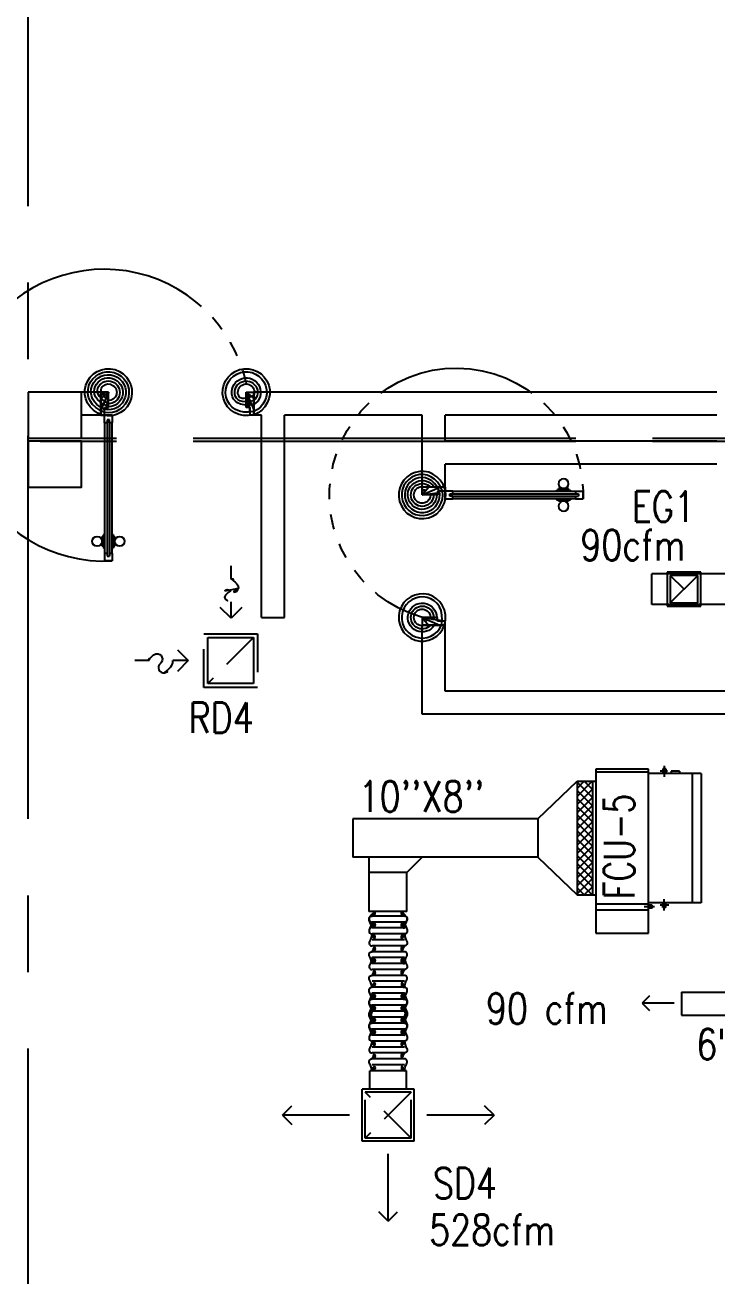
# Model space of a CAD drawing. Extents: x 417866029 to 417866302, y 43498040 to 43498122.
# Drawn here: x 417866072.73 to 417866077.25, y 43498068.84 to 43498077 of the extents above; entities that cross this region are included whole.
import ezdxf

# ---------------------------------------------------------------- set-up
doc = ezdxf.new("R2010")
doc.units = 0
doc.header["$MEASUREMENT"] = 0
doc.linetypes.add('CENTERX2', pattern=[4, 2.5, -0.5, 0.5, -0.5])
doc.linetypes.add('HIDDEN', pattern=[0.375, 0.25, -0.125])
doc.layers.get('0').update_dxf_attribs({"linetype": 'CONTINUOUS'})
for name, color, linetype in [('AXES', 11, 'CENTERX2'), ('COL', 7, 'CONTINUOUS'), ('DOOR', 9, 'CONTINUOUS'), ('DUCT', 6, 'CONTINUOUS'), ('EXDUCT', 10, 'CONTINUOUS'), ('FCU', 6, 'CONTINUOUS'), ('HAT', 11, 'CONTINUOUS'), ('M-AC-FLEX', 7, 'CONTINUOUS'), ('M-EGU.', 2, 'CONTINUOUS'), ('M-TEXT', 2, 'CONTINUOUS'), ('WALL', 9, 'CONTINUOUS')]:
    doc.layers.add(name, color=color, linetype=linetype)
doc.styles.add('ROMANS', font='ROMANS.shx', dxfattribs={"width": 0.6})

# ---------------------------------------------------------------- blocks, each defined once
blk = doc.blocks.new('DOOR90')
at = {"layer": 'DOOR', "color": 7, "linetype": 'ByBlock'}
for p, q in [((-150, 0), (0, 0)), ((-150, 0), (-150, -25)), ((0, -50), (-113.7099299924448, 0)), ((0, -50), (-40.1457343158545, 0)), ((0, -50), (0, 0)), ((-1000, -25), (-1050, -25)), ((-1050, -75), (-1050, -25)), ((-1050, -25), (-1050, -75)), ((-1000, -75), (-1050, -74.99999999947613)), ((-1000, -41.9999999999709), (-1020, -41.9999999999709)), ((-1020, -42), (-1020, -58)), ((-1000, -58), (-1020, -58)), ((-1000, -25), (-1000, -41.9999999999709)), ((-1000, -58), (-1000, -75)), ((-877.6424572214019, -17.79999999995925), (-967.6424572214019, -17.79999999995925)), ((-967.6424572214019, -25), (-967.6424572214019, -17.79999999995925)), ((-967.6424572214019, -75), (-967.6424572214019, -82.20000000004075)), ((-955.0424572214251, -8.799999999959255), (-890.2424572213786, -8.799999999959255)), ((-955.0424572214251, -17.79999999995925), (-955.0424572214251, -8.799999999959255)), ((-955.0424572214251, -17.79999999995925), (-890.2424572213786, -17.79999999995925)), ((-890.2424572213786, -17.79999999995925), (-890.2424572213786, -8.799999999959255)), ((-877.6424572214019, -25), (-877.6424572214019, -17.79999999995925)), ((-877.6424572214019, -75), (-877.6424572214019, -82.20000000004075)), ((-200, -25), (-150, -25)), ((-200, -42), (-200, -25)), ((-180, -42), (-200, -42)), ((-200, -58), (-180, -58)), ((-200, -75), (-200, -58)), ((-150, -75), (-200, -75)), ((-180, -58), (-180, -42)), ((-150, -25), (-100, -25)), ((-150, -75), (-150, -25)), ((-100, -25), (-100, -50)), ((0, -50), (-100, -36.64271395650576)), ((-100, -50), (0, -50)), ((-877.6424572214019, -82.20000000004075), (-967.6424572214019, -82.20000000004075)), ((-955.0424572214251, -82.20000000004075), (-890.2424572213786, -82.20000000004075)), ((-955.0424572214251, -82.20000000004075), (-955.0424572214251, -91.20000000004075)), ((-955.0424572214251, -91.20000000004075), (-890.2424572213786, -91.20000000004075)), ((-890.2424572213786, -82.20000000004075), (-890.2424572213786, -91.20000000004075)), ((-150, -875), (-100, -875)), ((-150, -900), (-150, -875)), ((0, -850), (-113.7099299924448, -900)), ((-100, -875), (-100, -850)), ((0, -850), (-100, -863.3572860434942)), ((-100, -850), (0, -850)), ((0, -850), (-40.1457343158545, -900)), ((0, -850), (0, -900)), ((-150, -900), (0, -900)), ((0, -900), (-150, -900))]:
    blk.add_line(p, q, dxfattribs=at)
at = {"layer": 'DOOR', "linetype": 'ByBlock'}
for p, q in [((-200, -25), (-1000, -25)), ((-200, -42), (-1000, -41.9999999999709)), ((-200, -58), (-1000, -58)), ((-1000, -75), (-200, -75))]:
    blk.add_line(p, q, dxfattribs=at)
at = {"layer": 'DOOR', "color": 7, "linetype": 'ByBlock'}
for centre in [(-922.6424572214019, 23.53094421501737), (-922.6424572214019, -123.5309442149592)]:
    blk.add_circle(centre, 32.39999999998526, dxfattribs=at)
for centre, radius, start, end in [((0, -50), 154.4019578127773, 161.1052885482714, 166.2857707768669), ((0, -50), 94.40195781277725, 148.0181880328085, 180), ((0, -50), 134.4019578127773, 158.159849394549, 169.2800236450682), ((0, -50), 114.4019578127773, 154.0838418822192, 167.37742587102), ((0, -50), 74.40195781277725, 137.7764264185456, 180), ((0, -50), 54.40195781277725, 113.2073828924446, 180), ((0, -50), 34.40195781277725, 90, 180), ((0, -50), 14.40195781277725, 90, 180), ((0, -850), 154.4019578127773, 193.7142292231331, 198.8947114517286), ((0, -850), 134.4019578127773, 190.7199763549318, 201.840150605451), ((0, -850), 94.40195781277725, 180, 211.9818119671915), ((0, -850), 74.40195781277725, 180, 222.2235735814543), ((0, -850), 54.40195781277725, 180, 246.7926171075554), ((0, -850), 34.40195781277725, 180, 270), ((0, -850), 14.40195781277725, 180, 270)]:
    blk.add_arc(centre, radius, start, end, dxfattribs=at)
at = {"layer": 'DOOR', "linetype": 'HIDDEN', "ltscale": 0.5}
blk.add_arc((-222.2222222220153, -49.99999999976717), 828.155208510499, 178.270116378131, 275.0030377036063, dxfattribs=at)
blk = doc.blocks.new('DOOR-10')
at = {"layer": 'DOOR', "color": 0, "linetype": 'ByBlock'}
for p, q in [((-25.69739139656303, 1099.999999999069), (-75.69739139656303, 1099.999999999069)), ((-75.69739139656303, 1099.999999999069), (-25.69739139656303, 1099.999999999069)), ((-75.69739139656303, 1049.999999999069), (-75.69739139603917, 1099.999999999098)), ((-42.69739139656303, 1069.999999999069), (-58.69739139656303, 1069.999999999069)), ((-58.69739139656303, 1049.999999999069), (-58.69739139656303, 1069.999999999069)), ((-42.69739139656303, 1049.999999999069), (-42.69739139656303, 1069.999999999069)), ((-25.69739139656303, 1049.999999999069), (-25.69739139656303, 1099.999999999069)), ((-82.89739139663288, 1005.042457220465), (-91.89739139663288, 1005.042457220465)), ((-91.89739139663288, 1005.042457220465), (-91.89739139663288, 940.2424572204764)), ((-75.69739139656303, 1017.642457220471), (-82.89739139663288, 1017.642457220471)), ((-82.89739139663288, 927.6424572204705), (-82.89739139663288, 1017.642457220471)), ((-82.89739139663288, 1005.042457220465), (-82.89739139663288, 940.2424572204764)), ((-58.69739139656303, 1049.999999999069), (-75.69739139656303, 1049.999999999069)), ((-25.69739139656303, 1049.999999999069), (-42.69739139656303, 1049.999999999069)), ((-25.69739139656303, 1017.642457220471), (-18.49739139649319, 1017.642457220471)), ((-18.49739139649319, 927.6424572204705), (-18.49739139649319, 1017.642457220471)), ((-18.49739139649319, 1005.042457220465), (-9.497391396493185, 1005.042457220465)), ((-18.49739139649319, 1005.042457220465), (-18.49739139649319, 940.2424572204764)), ((-9.497391396493185, 1005.042457220465), (-9.497391396493185, 940.2424572204764)), ((-82.89739139663288, 940.2424572204764), (-91.89739139663288, 940.2424572204764)), ((-75.69739139656303, 927.6424572204705), (-82.89739139663288, 927.6424572204705)), ((-25.69739139656303, 927.6424572204705), (-18.49739139649319, 927.6424572204705)), ((-18.49739139649319, 940.2424572204764), (-9.497391396493185, 940.2424572204764)), ((-75.69739139534067, 200), (-58.69739139534067, 200)), ((-75.69739139534067, 150), (-75.69739139534067, 200)), ((-58.69739139534067, 200), (-58.69739139534067, 180)), ((-58.69739139534067, 180), (-42.69739139534067, 180)), ((-42.69739139534067, 200), (-25.69739139534067, 200)), ((-42.69739139534067, 180), (-42.69739139534067, 200)), ((-25.69739139534067, 200), (-25.69739139534067, 150)), ((-1000.697391395341, 0), (-1000.697391395341, 150)), ((-1000.697391395341, 150), (-975.6973913953407, 150)), ((-1000.697391395341, 150), (-1000.697391395341, 0)), ((-975.6973913953407, 150), (-975.6973913953407, 100)), ((-975.6973913953407, 100), (-950.6973913953407, 100)), ((-950.6973913953407, 100), (-950.6973913953407, 0)), ((-75.69739139534067, 150), (-25.69739139534067, 150)), ((-50.69739139534067, 100), (-50.69739139534067, 0)), ((-25.69739139534067, 100), (-50.69739139534067, 100)), ((-0.6973913953406736, 150), (-25.69739139534067, 150)), ((-25.69739139534067, 150), (-25.69739139534067, 100)), ((-950.6973913953407, 0), (-1000.697391395341, 0)), ((-50.69739139534067, 0), (-0.6973913953406736, 0))]:
    blk.add_line(p, q, dxfattribs=at)
at = {"layer": 'DOOR', "linetype": 'ByBlock'}
for p, q in [((-75.69739139656303, 1049.999999999069), (-75.69739139534067, 200)), ((-58.69739139534067, 200), (-58.69739139656303, 1049.999999999069)), ((-42.69739139534067, 200), (-42.69739139656303, 1049.999999999069)), ((-25.69739139534067, 200), (-25.69739139656303, 1049.999999999069))]:
    blk.add_line(p, q, dxfattribs=at)
at = {"layer": 'DOOR', "color": 9, "linetype": 'ByBlock'}
for p, q in [((-950.6973913953407, 0), (-1000.697391395341, 113.7099299924448)), ((-950.6973913953407, 0), (-964.0546774388058, 100)), ((-50.69739139534067, 0), (-0.6973913953406736, 113.7099299924448)), ((-50.69739139534067, 0), (-37.34010535187554, 100)), ((-0.6973913953406736, 0), (-0.6973913953406736, 150)), ((-950.6973913953407, 0), (-1000.697391395341, 40.1457343158545)), ((-50.69739139534067, 0), (-0.6973913953406736, 40.1457343158545))]:
    blk.add_line(p, q, dxfattribs=at)
at = {"layer": 'DOOR', "color": 0, "linetype": 'ByBlock'}
for centre in [(-124.2283356115222, 972.6424572204705), (22.83355281845434, 972.6424572204705)]:
    blk.add_circle(centre, 32.39999999998526, dxfattribs=at)
at = {"layer": 'DOOR', "linetype": 'HIDDEN', "ltscale": 0.5}
blk.add_arc((-23.39897476031911, 149.138342134087), 952.2988064575108, 93.14815770431052, 179.9481576940245, dxfattribs=at)
at = {"layer": 'DOOR', "color": 9, "linetype": 'ByBlock'}
for centre, radius, start, end in [((-950.6973913953407, 0), 154.4019578127773, 103.7142292212167, 108.8947114515936), ((-950.6973913953407, 0), 134.4019578127773, 100.7199763555959, 111.8401506085482), ((-950.6973913953407, 0), 94.40195781277725, 90, 121.981811965689), ((-50.69739139534067, 0), 94.40195781277725, 58.01818803431096, 90), ((-50.69739139534067, 0), 134.4019578127773, 68.15984939145177, 79.28002364440412), ((-50.69739139534067, 0), 114.4019578127773, 64.0838418833441, 77.3774258719247), ((-50.69739139534067, 0), 154.4019578127773, 71.10528854840643, 76.28577077878333), ((-950.6973913953407, 0), 74.40195781277725, 90, 132.2235735847074), ((-950.6973913953407, 0), 54.40195781277725, 90, 156.7926171089788), ((-950.6973913953407, 0), 34.40195781277725, 90, 180), ((-950.6973913953407, 0), 14.40195781277725, 90, 180), ((-50.69739139534067, 0), 74.40195781277725, 47.7764264152926, 90), ((-50.69739139534067, 0), 54.40195781277725, 23.20738289102122, 90), ((-50.69739139534067, 0), 34.40195781277725, 0, 90), ((-50.69739139534067, 0), 14.40195781277725, 0, 90)]:
    blk.add_arc(centre, radius, start, end, dxfattribs=at)
blk = doc.blocks.new('*X42')
at = {"color": 0}
for p, q in [((16890.47746209932, -2466.570672882412), (16943.4517006644, -2413.596434317336)), ((16890.47746209932, -2519.603681471403), (16990.47746209933, -2419.603681471401)), ((16990.47746209933, -2512.466117304769), (16891.6077791119, -2413.596434317336)), ((16990.47746209933, -2459.433108715778), (16944.64078770089, -2413.596434317336)), ((16990.47746209933, -2565.49912589376), (16890.47746209932, -2465.499125893757)), ((16890.47746209932, -2572.636690060394), (16990.47746209933, -2472.636690060392)), ((16990.47746209933, -2618.532134482751), (16890.47746209932, -2518.532134482748)), ((16890.47746209932, -2625.669698649385), (16990.47746209933, -2525.669698649383)), ((16990.47746209933, -2671.565143071742), (16890.47746209932, -2571.565143071739)), ((16890.47746209932, -2678.702707238376), (16990.47746209933, -2578.702707238374)), ((16990.47746209933, -2724.598151660733), (16890.47746209932, -2624.59815166073)), ((16890.47746209932, -2731.735715827367), (16990.47746209933, -2631.735715827365)), ((16990.47746209933, -2777.631160249724), (16890.47746209932, -2677.631160249721)), ((16890.47746209932, -2784.768724416358), (16990.47746209933, -2684.768724416357)), ((16990.47746209933, -2830.664168838715), (16890.47746209932, -2730.664168838713)), ((16890.47746209932, -2837.801733005349), (16990.47746209933, -2737.801733005348)), ((16990.47746209933, -2883.697177427706), (16890.47746209932, -2783.697177427704)), ((16890.47746209932, -2890.83474159434), (16990.47746209933, -2790.834741594339)), ((16990.47746209933, -2936.730186016697), (16890.47746209932, -2836.730186016694)), ((16890.47746209932, -2943.867750183331), (16990.47746209933, -2843.86775018333)), ((16990.47746209933, -2989.763194605689), (16890.47746209932, -2889.763194605686)), ((16890.47746209932, -2996.900758772323), (16990.47746209933, -2896.900758772321)), ((16990.47746209933, -3042.796203194679), (16890.47746209932, -2942.796203194677)), ((16890.47746209932, -3049.933767361314), (16990.47746209933, -2949.933767361312)), ((16990.47746209933, -3095.82921178367), (16890.47746209932, -2995.829211783668)), ((16890.47746209932, -3102.966775950305), (16990.47746209933, -3002.966775950303)), ((16990.47746209933, -3148.862220372662), (16890.47746209932, -3048.862220372659)), ((16943.52866745501, -3154.946434317336), (16890.47746209932, -3101.89522896165)), ((16891.53081232129, -3154.946434317336), (16990.47746209933, -3055.999784539294)), ((16944.56382091028, -3154.946434317336), (16990.47746209933, -3109.032793128285))]:
    blk.add_line(p, q, dxfattribs=at)
blk = doc.blocks.new('WHE06')
at = {"color": 3}
for p, q in [((688.9750000238419, 621.5), (346.0749999880791, 621.5)), ((346.0749999880791, 621.5), (346.0749999880791, 469.1000000014901)), ((688.9750000238419, 469.1000000014901), (688.9750000238419, 621.5)), ((60.32499998807907, -422.25), (60.32499998807907, 422.25)), ((212.2971614003181, 437.25), (269.0589052438736, 437.25)), ((232.1000000238419, 452.25), (232.1000000238419, 422.25)), ((232.1000000238419, 452.25), (252.1000000238419, 452.25)), ((242.1000000238419, 472.1842434704304), (242.1000000238419, 399.4801759719849)), ((252.1000000238419, 452.25), (252.1000000238419, 422.25)), ((304.9940044879913, 447.6499999985099), (373.2827185988426, 447.6499999985099)), ((321.0749999880791, 457.6499999985099), (321.0749999880791, 437.6499999985099)), ((321.0749999880791, 457.6499999985099), (346.0749999880791, 457.6499999985099)), ((321.0749999880791, 437.6499999985099), (346.0749999880791, 437.6499999985099)), ((346.0749999880791, 430.4178223386407), (688.9750000238419, 430.4178223386407)), ((811.1999999880791, 370.6749999970198), (688.9750000238419, 370.6749999970198)), ((711.1999999880791, -370.6749999970198), (711.1999999880791, 370.6749999970198)), ((811.1999999880791, -370.6749999970198), (811.1999999880791, 370.6749999970198)), ((242.1000000238419, -472.1842434704304), (242.1000000238419, -399.4801759719849)), ((811.1999999880791, -370.6749999970198), (688.9750000238419, -370.6749999970198)), ((141.6357128024101, -437.25), (141.6357128024101, -422.25)), ((141.6357128024101, -437.25), (196.5700032711029, -437.25)), ((196.5700032711029, -437.25), (196.5700032711029, -422.25)), ((221.3790392279625, -437.25), (269.0589052438736, -437.25)), ((232.1000000238419, -452.25), (232.1000000238419, -422.25)), ((232.1000000238419, -452.25), (252.1000000238419, -452.25)), ((252.1000000238419, -452.25), (252.1000000238419, -422.25)), ((346.0749999880791, -430.4178223386407), (688.9750000238419, -430.4178223386407))]:
    blk.add_line(p, q, dxfattribs=at)
at = {"color": 6}
for p, q in [((0, -422.25), (0, 422.25)), ((0, 422.25), (346.0749999880791, 422.25)), ((346.0749999880791, 469.1000000014901), (346.0749999880791, -450.8250000029802)), ((688.9750000238419, 469.1000000014901), (346.0749999880791, 469.1000000014901)), ((688.9750000238419, -450.8250000029802), (688.9750000238419, 469.1000000014901)), ((0, -422.25), (346.0749999880791, -422.25)), ((346.0749999880791, -450.8250000029802), (688.9750000238419, -450.8250000029802))]:
    blk.add_line(p, q, dxfattribs=at)
at = {"color": 11}
blk.add_blockref('*X42', (-16179.27746212482, 2784.271434314549), dxfattribs=at)
blk = doc.blocks.new('C7')
at = {"layer": 'HAT'}
h = blk.add_hatch(dxfattribs=at)
h.set_pattern_fill('ANSI31', color=256, scale=300, style=0)
h.set_pattern_definition([(45, (-248876.1822811714, -51411.00533739352), (-26.51650429449553, 26.51650429449553), [])])
h.paths.add_polyline_path([(350.0000000000291, 299.9999999999709), (250.0000000001455, 299.9999999999709), (-5.820766091346741e-11, 300), (0, 0), (350, -7.275957614183426e-12)])
at = {"layer": 'COL'}
blk.add_lwpolyline([(-2.91038304567337e-11, 300), (-5.820766091346741e-11, 0), (350, 0), (350.0000000000291, 300)], close=True, dxfattribs=at)

msp = doc.modelspace()

# ---------------------------------------------------------------- linework, layer by layer
at = {"layer": 'AXES'}
for p, q in [((417866072.7536889, 43498039.82212118), (417866072.7536889, 43498117.95885224)), ((417866029.832244, 43498074.30641482), (417866098.5736889, 43498074.30641482)), ((417866029.832244, 43498074.28641482), (417866098.5736889, 43498074.28641482))]:
    msp.add_line(p, q, dxfattribs=at)
at = {"layer": 'DUCT', "linetype": 'ByBlock'}
for p, q in [((417866076.0834883, 43498071.82136067), (417866076.3401942, 43498072.06703568)), ((417866076.0834883, 43498071.82136067), (417866074.8755518, 43498071.82136066)), ((417866074.8755518, 43498071.82136066), (417866074.8755519, 43498071.57136066)), ((417866076.0834883, 43498071.82136067), (417866076.0834884, 43498071.57136067)), ((417866076.0834884, 43498071.57136067), (417866074.8755519, 43498071.57136066)), ((417866076.0834885, 43498071.57136067), (417866076.3401942, 43498071.32568567)), ((417866077.0207873, 43498070.68998387), (417866090.1566781, 43498070.68998387)), ((417866077.0207873, 43498070.68998387), (417866077.0207873, 43498070.53998388)), ((417866077.0207873, 43498070.53998388), (417866078.9241084, 43498070.53998388))]:
    msp.add_line(p, q, dxfattribs=at)
at = {"layer": 'DUCT'}
for p, q in [((417866074.9788836, 43498071.57136067), (417866074.9788836, 43498071.21723629)), ((417866075.3288835, 43498071.57136067), (417866075.2288836, 43498071.47136071)), ((417866075.2288836, 43498071.47136077), (417866074.9788836, 43498071.47136065)), ((417866075.2288836, 43498071.2172363), (417866075.2288836, 43498071.47136077)), ((417866075.2288836, 43498071.2172363), (417866074.9788836, 43498071.21723629))]:
    msp.add_line(p, q, dxfattribs=at)
at = {"layer": 'EXDUCT', "linetype": 'ByBlock'}
for p, q in [((417866082.0236889, 43498073.42141482), (417866076.8288943, 43498073.42141482)), ((417866076.8288943, 43498073.22141482), (417866076.8288943, 43498073.42141482)), ((417866081.9736888, 43498073.22141482), (417866076.8288943, 43498073.22141482))]:
    msp.add_line(p, q, dxfattribs=at)
at = {"layer": 'M-AC-FLEX', "color": 11}
for p, q in [((417866075.2116858, 43498071.18771211), (417866075.0006919, 43498071.18771211)), ((417866075.2116858, 43498071.14871214), (417866075.0006919, 43498071.14871214)), ((417866075.2116858, 43498071.1097121), (417866075.0006919, 43498071.1097121)), ((417866075.2116858, 43498071.07071213), (417866075.0006919, 43498071.07071213)), ((417866075.2116858, 43498071.03171209), (417866075.0006919, 43498071.03171209)), ((417866075.2116858, 43498070.9933959), (417866075.0006919, 43498070.9933959)), ((417866075.2116858, 43498070.9933959), (417866075.0006919, 43498070.9933959)), ((417866075.2116858, 43498070.95439593), (417866075.0006919, 43498070.95439593)), ((417866075.2116858, 43498070.95439593), (417866075.0006919, 43498070.95439593)), ((417866075.2116858, 43498070.91607968), (417866075.0006919, 43498070.91607968)), ((417866075.2116858, 43498070.8770797), (417866075.0006919, 43498070.8770797)), ((417866075.2116858, 43498070.83876345), (417866075.0006919, 43498070.83876345)), ((417866075.2116858, 43498070.83876345), (417866075.0006919, 43498070.83876345)), ((417866075.2116858, 43498070.79976348), (417866075.0006919, 43498070.79976348)), ((417866075.2116858, 43498070.79976348), (417866075.0006919, 43498070.79976348)), ((417866075.2116858, 43498070.76144729), (417866075.0006919, 43498070.76144729)), ((417866075.2116858, 43498070.72244725), (417866075.0006919, 43498070.72244725)), ((417866075.2116858, 43498070.68344728), (417866075.0006919, 43498070.68344728)), ((417866075.2116858, 43498070.64444724), (417866075.0006919, 43498070.64444724)), ((417866075.2116858, 43498070.60544727), (417866075.0006919, 43498070.60544727)), ((417866075.2116858, 43498070.56644724), (417866075.0006919, 43498070.56644724)), ((417866075.2116858, 43498070.52744726), (417866075.0006919, 43498070.52744726)), ((417866075.2116858, 43498070.48844723), (417866075.0006919, 43498070.48844723)), ((417866075.2116858, 43498070.44944725), (417866075.0006919, 43498070.44944725)), ((417866075.2116858, 43498070.41044722), (417866075.0006919, 43498070.41044722)), ((417866075.2116858, 43498070.37144724), (417866075.0006919, 43498070.37144724)), ((417866075.2116858, 43498070.33244721), (417866075.0006919, 43498070.33244721)), ((417866075.2116858, 43498070.29413102), (417866075.0006919, 43498070.29413102)), ((417866075.2116858, 43498070.29413102), (417866075.0006919, 43498070.29413102)), ((417866075.2116858, 43498070.25513104), (417866075.0006919, 43498070.25513104)), ((417866075.2116858, 43498070.25513104), (417866075.0006919, 43498070.25513104)), ((417866075.2116858, 43498070.21681479), (417866075.0006919, 43498070.21681479)), ((417866075.2116858, 43498070.17781482), (417866075.0006919, 43498070.17781482))]:
    msp.add_line(p, q, dxfattribs=at)
at = {"layer": 'M-AC-FLEX'}
for points in [[(417866075.0174181, 43498071.21723628, -0.5828004540429355), (417866075.0006919, 43498071.18771211, 0.9999999999999997), (417866075.0006919, 43498071.14871214)], [(417866075.0006919, 43498071.18771211, 0.5828004540429355), (417866075.0174181, 43498071.21723628, 0.5828004540429355)], [(417866075.1949596, 43498071.21723632, 0.5828005597052266), (417866075.2116858, 43498071.18771211, -0.9999999999999997), (417866075.2116858, 43498071.14871214)], [(417866075.2116858, 43498071.18771211, -0.5828005597052266), (417866075.1949596, 43498071.21723632, -0.5828005597052266)], [(417866075.0006919, 43498071.14871214, -0.9999999999999997), (417866075.0006919, 43498071.1097121, 0.9999999999999997), (417866075.0006919, 43498071.07071213, -1), (417866075.0006919, 43498071.03171209, 1.018005099723095), (417866075.0006919, 43498070.9933959)], [(417866075.0006919, 43498071.1097121, 1), (417866075.0006919, 43498071.14871214, -0.9999999999999997), (417866075.0006919, 43498071.18771211)], [(417866075.2116858, 43498071.1097121, -1), (417866075.2116858, 43498071.14871214, 0.9999999999999997), (417866075.2116858, 43498071.18771211)], [(417866075.2116858, 43498071.14871214, 0.9999999999999997), (417866075.2116858, 43498071.1097121, -0.9999999999999997), (417866075.2116858, 43498071.07071213, 0.9999999999999997), (417866075.2116858, 43498071.03171209, -1.01800509972273), (417866075.2116858, 43498070.9933959)], [(417866075.0006919, 43498070.8770797, 1), (417866075.0006919, 43498070.91607968, -1.018005099723095), (417866075.0006919, 43498070.95439593)], [(417866075.2116858, 43498070.8770797, -1), (417866075.2116858, 43498070.91607968, 1.01800509972273), (417866075.2116858, 43498070.95439593)], [(417866075.0006919, 43498070.91607968, -1), (417866075.0006919, 43498070.8770797, 1.018005099723095), (417866075.0006919, 43498070.83876345)], [(417866075.2116858, 43498070.91607968, 1), (417866075.2116858, 43498070.8770797, -1.01800509972273), (417866075.2116858, 43498070.83876345)], [(417866075.0006919, 43498070.64444724, 0.9999999999999997), (417866075.0006919, 43498070.68344728, -0.9999999999999997), (417866075.0006919, 43498070.72244725, 1), (417866075.0006919, 43498070.76144729, -1.018005099723095), (417866075.0006919, 43498070.79976348)], [(417866075.2116858, 43498070.64444724, -0.9999999999999997), (417866075.2116858, 43498070.68344728, 0.9999999999999997), (417866075.2116858, 43498070.72244725, -0.9999999999999997), (417866075.2116858, 43498070.76144729, 1.01800509972273), (417866075.2116858, 43498070.79976348)], [(417866075.0006919, 43498070.68344728, -1), (417866075.0006919, 43498070.64444724, 0.9999999999999997), (417866075.0006919, 43498070.60544727)], [(417866075.0006919, 43498070.56644724, 1), (417866075.0006919, 43498070.60544727, -0.9999999999999997), (417866075.0006919, 43498070.64444724)], [(417866075.2116858, 43498070.68344728, 1), (417866075.2116858, 43498070.64444724, -0.9999999999999997), (417866075.2116858, 43498070.60544727)], [(417866075.2116858, 43498070.56644724, -1), (417866075.2116858, 43498070.60544727, 0.9999999999999997), (417866075.2116858, 43498070.64444724)], [(417866075.0006919, 43498070.60544727, -1), (417866075.0006919, 43498070.56644724, 0.9999999999999997), (417866075.0006919, 43498070.52744726)], [(417866075.0006919, 43498070.48844723, 1), (417866075.0006919, 43498070.52744726, -0.9999999999999997), (417866075.0006919, 43498070.56644724)], [(417866075.0006748, 43498070.52744727, -0.999563032576603), (417866075.0006919, 43498070.56644724)], [(417866075.0006748, 43498070.56644723, 0.999563032576603), (417866075.0006919, 43498070.52744726)], [(417866075.2116858, 43498070.60544727, 1), (417866075.2116858, 43498070.56644724, -0.9999999999999997), (417866075.2116858, 43498070.52744726)], [(417866075.2116858, 43498070.48844723, -1), (417866075.2116858, 43498070.52744726, 0.9999999999999997), (417866075.2116858, 43498070.56644724)], [(417866075.2116687, 43498070.56644724, 0.000218550203096529), (417866075.2116858, 43498070.56644724, -0.9999999999999997), (417866075.2116858, 43498070.52744726)], [(417866075.2116858, 43498070.56644724, -0.000218550203096529), (417866075.2116687, 43498070.56644724, -0.000218550203096529)], [(417866075.2116687, 43498070.52744725, -0.000218550203096529), (417866075.2116858, 43498070.52744726, 0.9999999999999997), (417866075.2116858, 43498070.56644724)], [(417866075.0006919, 43498070.52744726, -1), (417866075.0006919, 43498070.48844723, 0.9999999999999997), (417866075.0006919, 43498070.44944725)], [(417866075.0006919, 43498070.41044722, 1), (417866075.0006919, 43498070.44944725, -0.9999999999999997), (417866075.0006919, 43498070.48844723)], [(417866075.2116858, 43498070.52744726, 1), (417866075.2116858, 43498070.48844723, -0.9999999999999997), (417866075.2116858, 43498070.44944725)], [(417866075.2116858, 43498070.41044722, -1), (417866075.2116858, 43498070.44944725, 0.9999999999999997), (417866075.2116858, 43498070.48844723)], [(417866075.2116858, 43498070.52744726, 0.000218550203096529), (417866075.2116687, 43498070.52744725, 0.000218550203096529)], [(417866075.0006919, 43498070.44944725, -0.9999999999999997), (417866075.0006919, 43498070.41044722, 0.9999999999999997), (417866075.0006919, 43498070.37144724, -1), (417866075.0006919, 43498070.33244721, 1.018005099723095), (417866075.0006919, 43498070.29413102)], [(417866075.2116858, 43498070.44944725, 0.9999999999999997), (417866075.2116858, 43498070.41044722, -0.9999999999999997), (417866075.2116858, 43498070.37144724, 0.9999999999999997), (417866075.2116858, 43498070.33244721, -1.01800509972273), (417866075.2116858, 43498070.29413102)], [(417866075.0006919, 43498070.17781482, 1), (417866075.0006919, 43498070.21681479, -1.018005099723095), (417866075.0006919, 43498070.25513104)], [(417866075.2116858, 43498070.17781482, -1), (417866075.2116858, 43498070.21681479, 1.01800509972273), (417866075.2116858, 43498070.25513104)]]:
    msp.add_lwpolyline(points, format="xyb", dxfattribs=at)
for centre, radius, start, end in [((417866075.0006979, 43498070.97389592), 0.0195000009375944, 298.4313693136773, 90.01776873735042), ((417866075.0006979, 43498070.97389592), 0.0195000009375944, 298.4313693136773, 90.01776873735042), ((417866075.0006979, 43498070.97389592), 0.0195000009375944, 269.9822312626496, 61.56863068632271), ((417866075.0006979, 43498070.97389592), 0.0195000009375944, 269.9822312626496, 61.56863068632271), ((417866075.2116858, 43498070.97389592), 0.01949999999998908, 90.00000000000001, 241.5686377089258), ((417866075.2116858, 43498070.97389592), 0.01949999999998908, 118.4313622910742, 270), ((417866075.0006979, 43498070.81926346), 0.0195000009375944, 298.4313693136773, 90.01776873735042), ((417866075.0006979, 43498070.81926346), 0.0195000009375944, 298.4313693136773, 90.01776873735042), ((417866075.0006979, 43498070.81926346), 0.0195000009375944, 269.9822312626496, 61.56863068632271), ((417866075.0006979, 43498070.81926346), 0.0195000009375944, 269.9822312626496, 61.56863068632271), ((417866075.2116858, 43498070.81926346), 0.01949999999998908, 90.00000000000001, 241.5686377089258), ((417866075.2116858, 43498070.81926346), 0.01949999999998908, 118.4313622910742, 270), ((417866075.0006979, 43498070.27463104), 0.0195000009375944, 298.4313693136773, 90.01776873735044), ((417866075.0006979, 43498070.27463104), 0.0195000009375944, 298.4313693136773, 90.01776873735044), ((417866075.0006979, 43498070.27463104), 0.0195000009375944, 269.9822312626496, 61.56863068632268), ((417866075.0006979, 43498070.27463104), 0.0195000009375944, 269.9822312626496, 61.56863068632268), ((417866075.2116858, 43498070.27463104), 0.01949999999998908, 90, 241.5686377089258), ((417866075.2116858, 43498070.27463104), 0.01949999999998908, 118.4313622910743, 270)]:
    msp.add_arc(centre, radius, start, end, dxfattribs=at)
at = {"layer": 'M-EGU.'}
for p, q in [((417866074.0805539, 43498073.38845938), (417866074.0805539, 43498073.47445593)), ((417866077.1288943, 43498073.41141482), (417866076.9488943, 43498073.41141482)), ((417866076.9488943, 43498073.41141482), (417866076.9488943, 43498073.23141482)), ((417866077.1288943, 43498073.23141482), (417866077.1288943, 43498073.41141482)), ((417866074.0805539, 43498073.13131212), (417866074.0098441, 43498073.20202295)), ((417866074.0805539, 43498073.13131212), (417866074.0805539, 43498073.23816922)), ((417866074.1512637, 43498073.20202295), (417866074.0805539, 43498073.13131212)), ((417866076.9488943, 43498073.23141482), (417866077.1288943, 43498073.23141482)), ((417866073.9273923, 43498072.70541452), (417866073.9273923, 43498073.00541513)), ((417866073.9273923, 43498073.00541513), (417866074.2273884, 43498073.00541513)), ((417866074.2273884, 43498073.00541513), (417866074.2273884, 43498072.70541452)), ((417866073.7292761, 43498072.9257905), (417866073.7999859, 43498072.85507968)), ((417866073.5396889, 43498072.85507968), (417866073.4510529, 43498072.85507968)), ((417866073.7999859, 43498072.85507968), (417866073.6989247, 43498072.85507968)), ((417866073.7999859, 43498072.85507968), (417866073.7292761, 43498072.78436886)), ((417866074.2273884, 43498072.70541452), (417866073.9273923, 43498072.70541452)), ((417866076.8131397, 43498070.66571841), (417866076.7659997, 43498070.61857843)), ((417866076.9734536, 43498070.61857843), (417866076.7659997, 43498070.61857843)), ((417866076.7659997, 43498070.61857843), (417866076.8131397, 43498070.57143845)), ((417866075.2261888, 43498070.17781482), (417866074.9861888, 43498070.17781482)), ((417866074.9861888, 43498070.05781482), (417866074.9861888, 43498070.17781482)), ((417866075.2261888, 43498070.05781482), (417866075.2261888, 43498070.17781482)), ((417866074.9357888, 43498069.71701482), (417866074.9357888, 43498070.05781482)), ((417866075.2765889, 43498070.05781482), (417866074.9357888, 43498070.05781482)), ((417866075.2765889, 43498069.71701482), (417866075.2765889, 43498070.05781482)), ((417866074.4149888, 43498069.88741482), (417866074.4760829, 43498069.94850884)), ((417866075.7973889, 43498069.88741482), (417866075.7362948, 43498069.94850884)), ((417866074.8537965, 43498069.88741482), (417866074.4149888, 43498069.88741482)), ((417866074.4149888, 43498069.88741482), (417866074.4760829, 43498069.8263208)), ((417866075.7973889, 43498069.88741482), (417866075.3585812, 43498069.88741482)), ((417866075.7973889, 43498069.88741482), (417866075.7362948, 43498069.8263208)), ((417866075.2765889, 43498069.71701482), (417866074.9357888, 43498069.71701482)), ((417866075.1061888, 43498069.19621482), (417866075.1061888, 43498069.63502248)), ((417866075.1061888, 43498069.19621482), (417866075.0450948, 43498069.25730885)), ((417866075.1061888, 43498069.19621482), (417866075.1672829, 43498069.25730885))]:
    msp.add_line(p, q, dxfattribs=at)
at = {"layer": 'M-EGU.', "linetype": 'HIDDEN'}
for p, q in [((417866077.1488943, 43498073.43141482), (417866076.9288942, 43498073.43141482)), ((417866076.9288942, 43498073.43141482), (417866076.9288942, 43498073.21141482)), ((417866076.9488943, 43498073.23141482), (417866077.1288943, 43498073.41141482)), ((417866077.0388942, 43498073.32141482), (417866076.9488943, 43498073.41141482)), ((417866077.1488943, 43498073.21141482), (417866077.1488943, 43498073.43141482)), ((417866076.9288942, 43498073.21141482), (417866077.1488943, 43498073.21141482)), ((417866073.9023926, 43498072.68041447), (417866073.9023926, 43498073.03041518)), ((417866073.9023926, 43498073.03041518), (417866074.2523881, 43498073.03041518)), ((417866074.2273884, 43498073.00541513), (417866073.9273923, 43498072.70541452)), ((417866074.2523881, 43498073.03041518), (417866074.2523881, 43498072.68041447)), ((417866074.2523881, 43498072.68041447), (417866073.9023926, 43498072.68041447)), ((417866075.2565888, 43498069.73701482), (417866074.9557889, 43498070.03781482)), ((417866075.2565888, 43498070.03781482), (417866074.9557889, 43498069.73701482)), ((417866074.9557889, 43498069.73701482), (417866074.9557889, 43498070.03781482)), ((417866075.2565888, 43498070.03781482), (417866074.9557889, 43498070.03781482)), ((417866075.2565888, 43498069.73701482), (417866075.2565888, 43498070.03781482)), ((417866075.2565888, 43498069.73701482), (417866074.9557889, 43498069.73701482))]:
    msp.add_line(p, q, dxfattribs=at)
at = {"layer": 'M-EGU.'}
for points in [[(417866074.0805539, 43498073.38845938, -0.1878616880635112), (417866074.1174277, 43498073.36572943, -0.2026446714702415), (417866074.1273054, 43498073.3265752, -0.6169147816705048), (417866074.0771856, 43498073.31038094, 0.6687084752237648), (417866074.0299947, 43498073.29121281, 0.1942850651709176), (417866074.0442256, 43498073.25533742, 0.1860514396155063), (417866074.0805539, 43498073.23816922)], [(417866073.5396889, 43498072.85507968, -0.1324001419046424), (417866073.5619724, 43498072.88725608, -0.15664048728736), (417866073.5927675, 43498072.89995296, -0.7366118572675341), (417866073.6180052, 43498072.8370111, 0.7742319307937748), (417866073.6458461, 43498072.77618459, 0.2033489946306821), (417866073.6879955, 43498072.80364019, 0.1938082075567039), (417866073.6989247, 43498072.85507968)]]:
    msp.add_lwpolyline(points, format="xyb", dxfattribs=at)
at = {"layer": 'WALL', "linetype": 'ByBlock'}
for p, q in [((417866073.2286888, 43498074.60641482), (417866073.1036888, 43498074.60641482)), ((417866073.2286888, 43498074.45641482), (417866073.2286888, 43498074.60641482)), ((417866077.2536888, 43498074.60641482), (417866074.2286888, 43498074.60641482)), ((417866074.2286888, 43498074.45641482), (417866074.2286888, 43498074.60641482)), ((417866073.2286888, 43498074.45641482), (417866073.1036888, 43498074.45641482)), ((417866074.2786888, 43498074.45641482), (417866074.2286888, 43498074.45641482)), ((417866074.2786888, 43498073.13641482), (417866074.2786888, 43498074.45641482)), ((417866075.3286889, 43498074.45641482), (417866074.4286888, 43498074.45641482)), ((417866074.4286888, 43498073.13641482), (417866074.4286888, 43498074.45641482)), ((417866075.3286889, 43498073.98641482), (417866075.3286889, 43498074.45641482)), ((417866077.2536888, 43498074.45641482), (417866075.4786888, 43498074.45641482)), ((417866075.4786888, 43498074.28641482), (417866075.4786888, 43498074.45641482)), ((417866077.2536888, 43498074.28641482), (417866075.4786888, 43498074.28641482)), ((417866075.4786888, 43498073.98641482), (417866075.4786888, 43498074.13641482)), ((417866077.2536888, 43498074.13641482), (417866075.4786888, 43498074.13641482)), ((417866074.2786888, 43498073.13641482), (417866074.4286888, 43498073.13641482)), ((417866075.3286889, 43498072.50641482), (417866075.3286889, 43498073.08641482)), ((417866075.4786888, 43498072.65641482), (417866075.4786888, 43498073.08641482))]:
    msp.add_line(p, q, dxfattribs=at)
at = {"layer": 'WALL'}
for p, q in [((417866075.4786888, 43498073.98641482), (417866075.3286889, 43498073.98641482)), ((417866075.4786888, 43498073.08641482), (417866075.3286889, 43498073.08641482)), ((417866077.4786888, 43498072.65641482), (417866075.4786888, 43498072.65641482)), ((417866077.4786888, 43498072.50641482), (417866075.3286889, 43498072.50641482))]:
    msp.add_line(p, q, dxfattribs=at)

# ---------------------------------------------------------------- block references
at = {"layer": 'DOOR', "color": 0, "linetype": 'ByBlock', "ltscale": 0.3, "xscale": 0.0009999871253967285, "yscale": 0.001000002026557922, "zscale": 0.001, "rotation": 180}
msp.add_blockref('DOOR-10', (417866073.2279915, 43498074.60641482), dxfattribs=at)
at = {"layer": 'DOOR', "color": 0, "linetype": 'ByBlock', "xscale": -0.0009999871253967285, "yscale": 0.001000002026557922, "zscale": 0.001}
msp.add_blockref('DOOR90', (417866075.3286889, 43498073.98641482), dxfattribs=at)
at = {"layer": 'FCU', "linetype": 'ByBlock', "xscale": 0.0009999871253967285, "yscale": 0.001000002026557922, "zscale": 0.001, "rotation": 180}
msp.add_blockref('WHE06', (417866077.1513942, 43498071.69636067), dxfattribs=at)
at = {"layer": 'HAT', "xscale": 0.0009999871253967285, "yscale": 0.001000002026557922, "zscale": 0.001}
for p in [(417866072.7536889, 43498074.30641482), (417866072.7536889, 43498073.98641482)]:
    msp.add_blockref('C7', p, dxfattribs=at)

# ---------------------------------------------------------------- texts
at = {"layer": 'M-TEXT', "style": 'ROMANS', "width": 0.8}
for s, p in [('EG1', (417866076.6974843, 43498073.76014164)), ('90cfm', (417866076.3614674, 43498073.50892036)), ('RD4', (417866073.8033904, 43498072.38258827)), ("10''X8''", (417866074.9125015, 43498071.86878512)), ('90 cfm', (417866075.7448426, 43498070.4839141)), ('6"X6"', (417866077.1186129, 43498070.25038271)), ('SD4', (417866075.3985186, 43498069.34309351)), ('528cfm', (417866075.3737552, 43498069.03964581))]:
    msp.add_text(s, height=0.2, dxfattribs=at).set_placement(p)
at = {"layer": 'M-TEXT', "style": 'ROMANS', "width": 0.75}
msp.add_text('FCU-5', height=0.2, rotation=90, dxfattribs=at).set_placement((417866076.7141214, 43498071.29736979))

doc.saveas('drawing.dxf')
